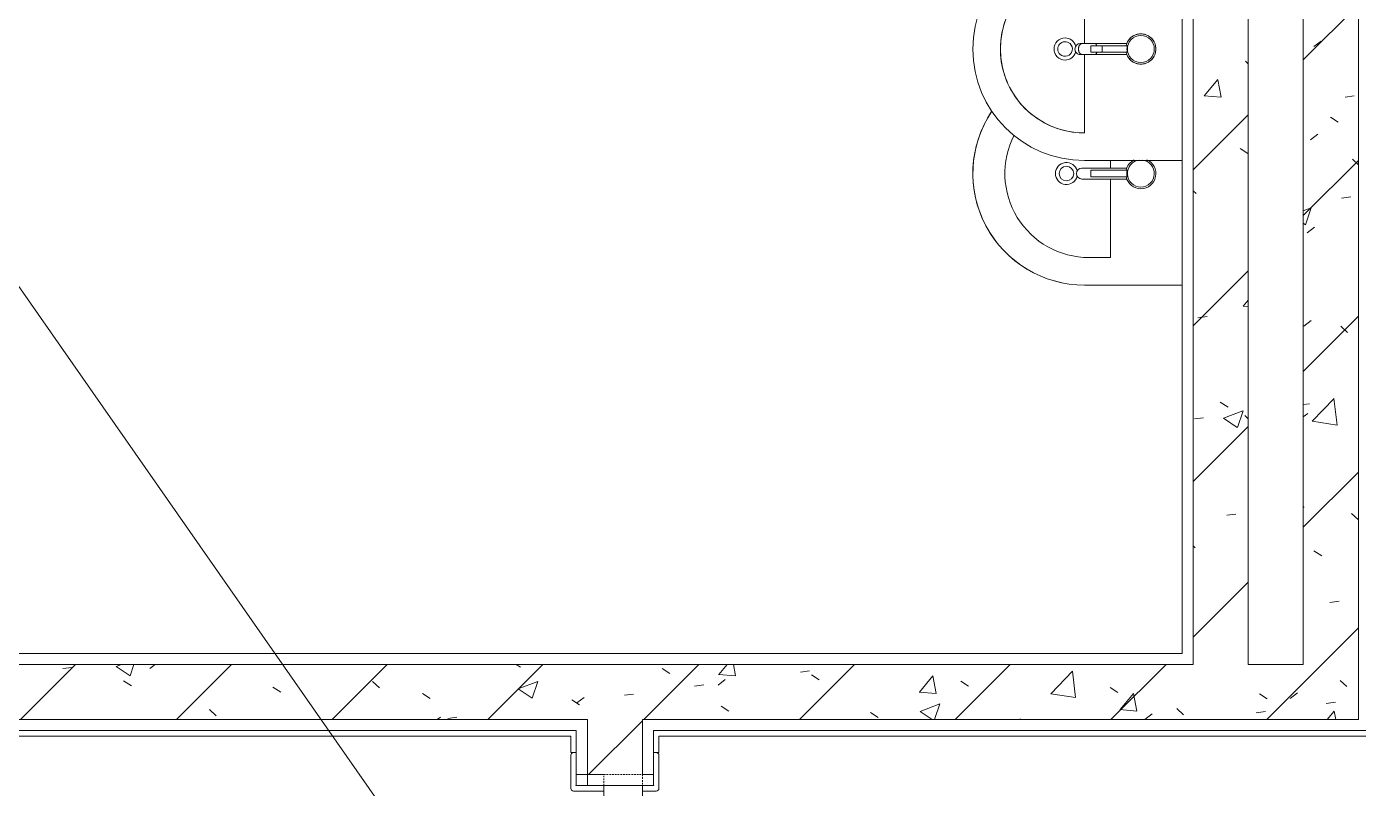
# Model space of a CAD drawing. Header units: millimetres. Extents: x -584918 to 2941280, y 3000189 to 4229862.
# Drawn here: x 187764 to 190182, y 3659806 to 3661189 of the extents above; entities that cross this region are included whole.
import ezdxf

# ---------------------------------------------------------------- set-up
doc = ezdxf.new("R2010")
doc.units = ezdxf.units.MM
doc.linetypes.add('ASVP_Невидимые', pattern=[5, 3, -2])
for name, color, linetype, lineweight in [('Двери', 7, 'Continuous', 0), ('Обобщенные модели', 7, 'Continuous', 0), ('Перекрытие', 7, 'Continuous', 0), ('Сантехника', 7, 'Continuous', 0), ('Стены внутренние', 7, 'Continuous', 0), ('Стены несущие', 7, 'Continuous', 0), ('Стены отделка', 7, 'Continuous', 0), ('экспертиза ДУ пояснения', 6, 'Continuous', 0)]:
    doc.layers.add(name, color=color, linetype=linetype, lineweight=lineweight)
pattern_1 = [(45, (192051.36, 3643581.32), (-141.4214, 141.4214), [])]
pattern_2 = [(50, (192051.36, 3643581.32), (364.368, -31.8783), [38.1, -419.1]), (355, (192051.36, 3643581.3), (-70.486, 382.113), [30.48, -335.28]), (100.451, (192081.73, 3643578.66), (293.885, 350.2334), [32.38, -356.18]), (46.184, (192051.36, 3643682.9), (542.1585, -84.086), [57.15, -628.65]), (96.636, (192096.54, 3643675.9), (474.805, 494.855), [48.57, -534.27]), (351.184, (192051.36, 3643682.9), (474.81, 494.85), [45.72, -502.92]), (21, (192102.16, 3643657.52), (303.2285, -204.5305), [38.1, -419.1]), (326, (192102.16, 3643657.5), (123.604, 368.376), [30.48, -335.28]), (71.451, (192127.43, 3643640.47), (426.834, 163.843), [32.38, -356.18]), (37.5, (192051.36, 3643581.32), (6.17665, 169.11015), [16.764, -314.452, 16.764, -323.596, -336.55]), (37.5, (192051.36, 3643581.32), (6.17665, 169.11015), [-671.576, 16.764, -319.786]), (7.5, (192051.36, 3643581.32), (133.6389, 200.3615), [16.764, -177.292, 16.764, -306.832, -128.27]), (7.5, (192051.36, 3643581.32), (133.6389, 200.3615), [-517.652, 16.764, -111.506]), (327.5, (191938.08, 3643581.32), (271.1818, -11.4584), [16.764, -110.236, 16.764, -379.476, -525.78]), (327.5, (191938.08, 3643581.32), (271.1818, -11.4584), [-523.24, 16.764, -509.016]), (317.5, (191887.28, 3643581.32), (296.2585, 50.8528), [16.764, -148.336, 16.764, -246.38, -373.38]), (317.5, (191887.28, 3643581.32), (296.2585, 50.8528), [-428.244, 16.764, -356.616])]

# ---------------------------------------------------------------- blocks, each defined once
blk = doc.blocks.new('ADSK_УмывальникДетский_Полукруглый_Керамический_ГОСТ30493-96 _ копия - 2-ой величины-V112-АР Этаж 01')
at = {"layer": 'Сантехника', "color": 9, "true_color": 0xe1b7aa}
for p, q in [((-2189.1, 17769.2), (-2366.6, 17769.2)), ((-2366.6, 17719.2), (-2366.6, 17576.6)), ((-2366.6, 17556.7), (-2366.6, 17414.2)), ((-2366.6, 17364.2), (-2189.1, 17364.2))]:
    blk.add_line(p, q, dxfattribs=at)
at = {"layer": 'Сантехника', "color": 9, "true_color": 0xe1b7aa, "flags": 128}
blk.add_lwpolyline([(-2366.6, 17719.2), (-2372.7, 17719), (-2378.8, 17718.7), (-2384.9, 17718.1), (-2390.9, 17717.2), (-2396.9, 17716.1), (-2402.9, 17714.8), (-2408.7, 17713.2), (-2414.6, 17711.4), (-2420.3, 17709.4), (-2426, 17707.1), (-2431.6, 17704.6), (-2437, 17701.9), (-2442.4, 17699), (-2447.6, 17695.9), (-2452.7, 17692.5), (-2457.7, 17689), (-2462.5, 17685.2), (-2467.2, 17681.3), (-2471.7, 17677.2), (-2476, 17672.9), (-2480.2, 17668.4), (-2484.1, 17663.8), (-2487.9, 17659), (-2491.5, 17654.1), (-2494.9, 17649.1), (-2498.1, 17643.9), (-2501.1, 17638.5), (-2503.9, 17633.1), (-2506.4, 17627.6), (-2508.7, 17621.9), (-2510.8, 17616.2), (-2512.7, 17610.4), (-2514.3, 17604.5), (-2515.7, 17598.6), (-2516.9, 17592.6), (-2517.8, 17586.5), (-2518.5, 17580.5), (-2518.9, 17574.4), (-2519.1, 17568.3), (-2519, 17562.2), (-2518.7, 17556.1), (-2518.2, 17550), (-2517.4, 17544), (-2516.4, 17538), (-2515.1, 17532), (-2513.6, 17526.1), (-2511.9, 17520.3), (-2509.9, 17514.5), (-2507.7, 17508.8), (-2505.3, 17503.2), (-2502.6, 17497.7), (-2499.8, 17492.3), (-2496.7, 17487.1), (-2493.4, 17481.9), (-2489.9, 17476.9), (-2486.2, 17472.1), (-2482.3, 17467.3), (-2478.3, 17462.8), (-2474, 17458.4), (-2469.6, 17454.2), (-2465, 17450.2), (-2460.3, 17446.3), (-2455.4, 17442.7), (-2450.4, 17439.2), (-2445.2, 17436), (-2439.9, 17432.9), (-2434.5, 17430.1), (-2429, 17427.5), (-2423.4, 17425.1), (-2417.7, 17423), (-2411.9, 17421), (-2406, 17419.3), (-2400.1, 17417.9), (-2394.1, 17416.7), (-2388.1, 17415.7), (-2382.1, 17414.9), (-2376, 17414.4), (-2369.9, 17414.2), (-2366.6, 17414.2)], dxfattribs=at)
at = {"layer": 'Сантехника', "color": 9, "true_color": 0xe1b7aa}
for centre, radius, start, end in [((-2366.6, 17566.7), 202.5, 90, 270), ((-2366.6, 17566.7), 152.5, 90, 270), ((-2401.6, 17566.7), 20, 90, 270), ((-2401.6, 17566.7), 20, 15, 90), ((-2401.6, 17566.7), 20, 270, 345)]:
    blk.add_arc(centre, radius, start, end, dxfattribs=at)
blk = doc.blocks.new('ADSK_Смеситель_ГОСТ25809-96 - Для умывальника_Однорукояточный-V113-АР Этаж 01')
at = {"layer": 'Сантехника', "color": 253, "true_color": 0xaaaaaa}
for p, q in [((-2370.2, 17576.7), (-2374.1, 17576.7)), ((-2374.1, 17556.7), (-2370.2, 17556.7)), ((-2347.5, 17576.7), (-2370.2, 17576.7)), ((-2370.2, 17556.7), (-2347.5, 17556.7)), ((-2334.4, 17572.7), (-2355.1, 17572.7)), ((-2355.1, 17571.7), (-2355.1, 17572.7)), ((-2355.1, 17572.7), (-2355.1, 17571.7)), ((-2355.1, 17561.7), (-2355.1, 17571.7)), ((-2355.1, 17561.7), (-2355.1, 17560.7)), ((-2355.1, 17560.7), (-2355.1, 17561.7)), ((-2355.1, 17560.7), (-2334.4, 17560.7)), ((-2289.3, 17576.7), (-2347.5, 17576.7)), ((-2347.5, 17556.7), (-2289.3, 17556.7)), ((-2288.7, 17572.7), (-2334.4, 17572.7)), ((-2334.4, 17560.7), (-2288.7, 17560.7)), ((-2334.3, 17571.7), (-2334.3, 17561.7))]:
    blk.add_line(p, q, dxfattribs=at)
for radius, start, end in [(27.5, 90, 168.9224), (27.5, 135, 168.0233), (24.5, 90, 270), (27.5, 115.6304, 126.6881), (27.5, 90, 108.0231), (27.5, 71.9769, 90), (27.5, 270, 90), (24.5, 270, 90), (27.5, 53.3119, 66.6878), (27.5, 11.9767, 45), (27.5, 191.0769, 270), (27.5, 191.9774, 225), (24.5, 165, 169.7702), (24.5, 165, 169.7702), (24.5, 190.2298, 195), (24.5, 190.2298, 195), (27.5, 315, 348.0226), (27.5, 353.3116, 6.6875), (27.5, 233.3128, 246.6887), (27.5, 251.9777, 270), (27.5, 270, 288.0223), (27.5, 293.3113, 306.6872)]:
    blk.add_arc((-2264.1, 17566.7), radius, start, end, dxfattribs=at)
for start_param, end_param in [(0, 1.570796), (1.570796, 3.141593)]:
    blk.add_ellipse((-2374.1, 17566.7), major_axis=(0, 10), ratio=0.965926, start_param=start_param, end_param=end_param, dxfattribs=at)
for points, knots in [([(-2377.3, 17566.7), (-2377.3, 17567.5), (-2377.2, 17568.8), (-2376.8, 17570.5), (-2376.4, 17571.7), (-2375.9, 17572.6), (-2375.5, 17573.3), (-2375.1, 17573.9), (-2374.5, 17574.6), (-2373.9, 17575.2), (-2373.3, 17575.6), (-2372.9, 17575.9), (-2372.5, 17576.1), (-2372.1, 17576.3), (-2371.6, 17576.5), (-2371.1, 17576.6), (-2370.7, 17576.6), (-2370.4, 17576.7), (-2370.2, 17576.7)], [0, 0, 0, 0, 0.0833333, 0.125, 0.1666667, 0.2083333, 0.2291667, 0.25, 0.2916667, 0.3333333, 0.3541667, 0.375, 0.3958333, 0.4166667, 0.4375, 0.4583333, 0.4791667, 0.5, 0.5, 0.5, 0.5]), ([(-2370.2, 17556.7), (-2370.4, 17556.7), (-2370.7, 17556.7), (-2371.1, 17556.7), (-2371.6, 17556.8), (-2372.1, 17557), (-2372.5, 17557.2), (-2372.9, 17557.4), (-2373.3, 17557.7), (-2373.8, 17558), (-2374.2, 17558.3), (-2374.7, 17558.8), (-2375.1, 17559.4), (-2375.5, 17560.1), (-2375.9, 17560.7), (-2376.4, 17561.6), (-2376.8, 17562.8), (-2377.2, 17564.5), (-2377.3, 17565.8), (-2377.3, 17566.7)], [0.5, 0.5, 0.5, 0.5, 0.5208333, 0.5416667, 0.5625, 0.5833333, 0.6041667, 0.625, 0.6458333, 0.6666667, 0.6875, 0.7083333, 0.75, 0.7708333, 0.7916667, 0.8333333, 0.875, 0.9166667, 1, 1, 1, 1]), ([(-2343.8, 17571.7), (-2344.2, 17573.2), (-2345, 17575.1), (-2346.4, 17576.4), (-2347.1, 17576.7), (-2347.5, 17576.7)], [0.1666667, 0.1666667, 0.1666667, 0.1666667, 0.3333333, 0.4166667, 0.5, 0.5, 0.5, 0.5]), ([(-2334.8, 17572.7), (-2334.8, 17572.7), (-2334.8, 17572.6), (-2334.8, 17572.5), (-2334.9, 17572.4), (-2334.9, 17572.1), (-2334.9, 17571.8), (-2334.9, 17571.7)], [0, 0, 0, 0, 0.166667, 0.333333, 0.5, 0.666667, 1, 1, 1, 1]), ([(-2334.4, 17560.7), (-2334.4, 17560.7), (-2334.3, 17560.7), (-2334.3, 17560.8), (-2334.3, 17560.9), (-2334.3, 17561.2), (-2334.3, 17561.5), (-2334.3, 17561.7)], [0, 0, 0, 0, 0.166667, 0.333333, 0.5, 0.666667, 1, 1, 1, 1]), ([(-2287.7, 17573.3), (-2287.7, 17573.3), (-2287.7, 17573.1), (-2287.8, 17572.7), (-2288, 17572.1), (-2288.1, 17571.5), (-2288.2, 17571.2)], [0.77430556, 0.77430556, 0.77430556, 0.77430556, 0.78298611, 0.79166667, 0.82638889, 0.86111111, 0.86111111, 0.86111111, 0.86111111]), ([(-2288.2, 17562.1), (-2288.1, 17561.9), (-2288, 17561.4), (-2287.9, 17560.8), (-2287.8, 17560.4), (-2287.7, 17560.2), (-2287.7, 17560.1)], [0.13888889, 0.13888889, 0.13888889, 0.13888889, 0.16666667, 0.19444444, 0.20833333, 0.22222222, 0.22222222, 0.22222222, 0.22222222])]:
    blk.add_open_spline(points, degree=3, knots=knots, dxfattribs=at)
for points in [[(-2347.5, 17556.7), (-2347.1, 17556.7), (-2346.4, 17556.9), (-2345.3, 17557.9), (-2344.4, 17559.5), (-2344, 17560.9), (-2343.8, 17561.7)], [(-2334.9, 17561.7), (-2334.9, 17561.5), (-2334.9, 17561.1), (-2334.8, 17560.8), (-2334.8, 17560.7), (-2334.8, 17560.7)], [(-2334.3, 17571.7), (-2334.3, 17571.8), (-2334.3, 17572.2), (-2334.3, 17572.6), (-2334.3, 17572.7), (-2334.4, 17572.7)], [(-2288.8, 17571.7), (-2289.1, 17570), (-2289.5, 17566.7), (-2289.1, 17563.3), (-2288.8, 17561.7)], [(-2289.2, 17572.5), (-2289.2, 17572.6), (-2289.1, 17572.6), (-2289.1, 17572.7), (-2289.1, 17572.7)], [(-2289.1, 17560.7), (-2289.1, 17560.7), (-2289.1, 17560.7), (-2289.1, 17560.7)], [(-2288.7, 17572.6), (-2288.7, 17572.6), (-2288.7, 17572.5), (-2288.7, 17572.4), (-2288.7, 17572.2), (-2288.8, 17571.9), (-2288.8, 17571.7), (-2288.8, 17571.7)], [(-2288.8, 17561.7), (-2288.8, 17561.6), (-2288.8, 17561.4), (-2288.7, 17561.2), (-2288.7, 17560.9), (-2288.7, 17560.8), (-2288.7, 17560.7), (-2288.7, 17560.7)]]:
    blk.add_open_spline(points, degree=3, dxfattribs=at)
blk = doc.blocks.new('ADSK_СифонБутылочный_ГОСТ23289-94 - Для умывальника_Вертикальный выпуск_DN40-V114-АР Этаж 01')
at = {"layer": 'Сантехника', "color": 253, "true_color": 0xaaaaaa}
for radius, start, end in [(20, 158.285, 163.4876), (20, 158.285, 163.4876), (13.3, 0, 180), (13.3, 180, 0), (20, 338.285, 343.4876), (20, 338.285, 343.4876)]:
    blk.add_arc((0, 0), radius, start, end, dxfattribs=at)
blk = doc.blocks.new('ВК_Домодедово_rvt-1-АР Этаж 01')
at = {"layer": 'Сантехника', "color": 253, "lineweight": 9, "true_color": 0xaaaaaa}
for name in ['ADSK_УмывальникДетский_Полукруглый_Керамический_ГОСТ30493-96 _ копия - 2-ой величины-V112-АР Этаж 01', 'ADSK_Смеситель_ГОСТ25809-96 - Для умывальника_Однорукояточный-V113-АР Этаж 01']:
    blk.add_blockref(name, (0, 0), dxfattribs=at)
at = {"layer": 'Сантехника', "color": 253, "lineweight": 9, "true_color": 0xaaaaaa, "rotation": 47.99999999995935}
blk.add_blockref('ADSK_СифонБутылочный_ГОСТ23289-94 - Для умывальника_Вертикальный выпуск_DN40-V114-АР Этаж 01', (-2401.6, 17566.7), dxfattribs=at)
blk = doc.blocks.new('ASVP_ДверьДеревянная_2 полотна - Межкомнатная 1300х2000h_полотна_ Г Пр _1220 в свету_-7523522-АР Этаж 01')
at = {"layer": 'Двери', "lineweight": 18}
for p, q in [((-650, 950), (-610, 950)), ((-650, 50), (-650, 950)), ((-610, 950), (-610, 50)), ((650, 450), (610, 450)), ((610, 450), (610, 50)), ((650, 50), (650, 450)), ((-680, 50), (-650, 50)), ((-680, -20), (-680, 50)), ((-610, 50), (-650, 50)), ((-650, 50), (-650, 10)), ((610, 50), (650, 50)), ((680, 50), (650, 50)), ((650, 50), (650, 10)), ((680, -20), (680, 50)), ((-650, 10), (-640, 10)), ((-640, 10), (-640, -20)), ((650, 10), (640, 10)), ((640, 10), (640, -20)), ((-640, -20), (-680, -20)), ((640, -20), (680, -20))]:
    blk.add_line(p, q, dxfattribs=at)
at = {"layer": 'Двери', "linetype": 'ASVP_Невидимые', "lineweight": 18}
for p, q in [((-700, 50), (-680, 50)), ((-700, -20), (-700, 50)), ((-680, 50), (-680, -20)), ((700, 50), (680, 50)), ((680, 50), (680, -20)), ((700, -20), (700, 50)), ((-680, -20), (-700, -20)), ((680, -20), (700, -20))]:
    blk.add_line(p, q, dxfattribs=at)
at = {"layer": 'Двери'}
for centre, radius, start, end in [((-650, 50), 900, 360, 90), ((650, 50), 400, 90, 180)]:
    blk.add_arc(centre, radius, start, end, dxfattribs=at)
blk = doc.blocks.new('ASVP_НАЛИЧНИК МДФ_Двери - Наличник дверной МДФ-7523534-АР Этаж 01')
at = {"layer": 'Обобщенные модели'}
for p, q in [((-680, 50), (-680, -1)), ((-670, -5), (-670, 50)), ((670, 50), (670, -5)), ((680, -1), (680, 50)), ((-681, 0), (-740, 0)), ((-740, 0), (-740, -5)), ((-681, -1), (-681, 0)), ((740, 0), (681, 0)), ((681, 0), (681, -1)), ((740, -5), (740, 0)), ((-735, -10), (-675, -10)), ((-680, -1), (-681, -1)), ((675, -10), (735, -10)), ((681, -1), (680, -1))]:
    blk.add_line(p, q, dxfattribs=at)
for centre, start, end in [((-735, -5), 180, 270), ((-675, -5), 270, 360), ((675, -5), 180, 270), ((735, -5), 270, 360)]:
    blk.add_arc(centre, 5, start, end, dxfattribs=at)
blk = doc.blocks.new('ASVP_НАЛИЧНИК МДФ_Двери - Наличник дверной МДФ-7488626-АР Этаж 01')
at = {"layer": 'Обобщенные модели'}
for p, q in [((-681, 0), (-740, 0)), ((-740, 0), (-740, -5)), ((-681, -1), (-681, 0)), ((-680, 20), (-680, -1)), ((-670, -5), (-670, 20)), ((670, 20), (670, -5)), ((680, -1), (680, 20)), ((740, 0), (681, 0)), ((681, 0), (681, -1)), ((740, -5), (740, 0)), ((-735, -10), (-675, -10)), ((-680, -1), (-681, -1)), ((675, -10), (735, -10)), ((681, -1), (680, -1))]:
    blk.add_line(p, q, dxfattribs=at)
for centre, start, end in [((-735, -5), 180, 270), ((-675, -5), 270, 360), ((675, -5), 180, 270), ((735, -5), 270, 360)]:
    blk.add_arc(centre, 5, start, end, dxfattribs=at)
blk = doc.blocks.new('ASVP_2D_Раковина - Раковина 405х380 _детская_-V207-АР Этаж 01')
at = {"layer": 'Сантехника'}
for p, q in [((93.4, -10), (93.4, -187.5)), ((93.4, -187.5), (93.4, -10)), ((-119.1, -110.6), (-119.1, -191.9)), ((-115.1, -176), (-115.1, -109.6)), ((-103.1, -109.6), (-103.1, -176)), ((-99.1, -191.9), (-99.1, -110.6)), ((-132.6, -140), (-119.1, -140)), ((43.4, -140), (-99.1, -140)), ((43.4, -179.3), (43.4, -140)), ((-103.1, -176), (-115.1, -176))]:
    blk.add_line(p, q, dxfattribs=at)
blk.add_circle((-109.1, -220), 13.3, dxfattribs=at)
for centre, radius, start, end in [((-109.1, -85), 27.5, 282.6023, 156.1497), ((-109.1, -85), 24.5, 185.8603, 174.1397), ((-109.1, -85), 27.5, 205.5007, 257.3957), ((-109.1, -85), 25.3, 256.2911, 283.7067), ((-109.1, -187.5), 202.5, 236.0254, 0), ((-109.1, -187.5), 202.5, 236.2999, 0), ((-109.1, -179.3), 152.5, 242.8787, 360), ((-109.1, -191.9), 10, 180, 360), ((-109.1, -220), 20, 104.1438, 75.8562)]:
    blk.add_arc(centre, radius, start, end, dxfattribs=at)

msp = doc.modelspace()

# ---------------------------------------------------------------- hatches: boundary and pattern name
at = {"layer": 'Стены внутренние'}
h = msp.add_hatch(dxfattribs=at)
h.set_pattern_fill('FP_1', color=256, style=0, pattern_type=2)
h.set_pattern_definition(pattern_1)
h.paths.add_polyline_path([(190182.26, 3660030.649), (190182.26, 3664602.013), (190082.26, 3664642.312), (190082.26, 3660030.649), (190129.135, 3660030.649)])
h = msp.add_hatch(dxfattribs=at)
h.set_pattern_fill('FP_2', color=256, style=0, pattern_type=2)
h.set_pattern_definition(pattern_2)
h.paths.add_polyline_path([(190182.26, 3660030.649), (190182.26, 3664602.013), (190082.26, 3664642.312), (190082.26, 3660030.649), (190129.135, 3660030.649)])
h = msp.add_hatch(dxfattribs=at)
h.set_pattern_fill('FP_1', color=256, style=0, pattern_type=2)
h.set_pattern_definition(pattern_1)
h.paths.add_polyline_path([(189882.26, 3660030.649), (189982.26, 3660030.649), (189982.26, 3664330.649), (189882.26, 3664330.649), (189882.26, 3660240.327)])
h = msp.add_hatch(dxfattribs=at)
h.set_pattern_fill('FP_2', color=256, style=0, pattern_type=2)
h.set_pattern_definition(pattern_2)
h.paths.add_polyline_path([(189882.26, 3660030.649), (189982.26, 3660030.649), (189982.26, 3664330.649), (189882.26, 3664330.649), (189882.26, 3660240.327)])
h = msp.add_hatch(dxfattribs=at)
h.set_pattern_fill('FP_1', color=256, style=0, pattern_type=2)
h.set_pattern_definition(pattern_1)
h.paths.add_polyline_path([(190182.26, 3659930.649), (190182.26, 3660030.649), (187032.26, 3660030.649), (187032.26, 3659930.649), (190082.26, 3659930.649)])
h.paths.add_polyline_path([(185932.26, 3659930.649), (185932.26, 3660030.649), (184382.26, 3660030.649), (184382.26, 3659930.649), (185517.788, 3659930.649)])
h = msp.add_hatch(dxfattribs=at)
h.set_pattern_fill('FP_2', color=256, style=0, pattern_type=2)
h.set_pattern_definition(pattern_2)
h.paths.add_polyline_path([(190182.26, 3659930.649), (190182.26, 3660030.649), (187032.26, 3660030.649), (187032.26, 3659930.649), (190082.26, 3659930.649)])
h.paths.add_polyline_path([(185932.26, 3659930.649), (185932.26, 3660030.649), (184382.26, 3660030.649), (184382.26, 3659930.649), (185517.788, 3659930.649)])
h = msp.add_hatch(dxfattribs=at)
h.set_pattern_fill('FP_1', color=256, style=0, pattern_type=2)
h.set_pattern_definition(pattern_1)
h.paths.add_polyline_path([(188882.26, 3658330.649), (188882.26, 3658430.649), (188782.26, 3658430.649), (188782.26, 3658330.649)])
h.paths.add_polyline_path([(188812.26, 3659830.649), (188882.26, 3659830.649), (188882.26, 3659930.649), (188782.26, 3659930.649), (188782.26, 3659830.649), (188783.934, 3659830.649)])
h = msp.add_hatch(dxfattribs=at)
h.set_pattern_fill('FP_2', color=256, style=0, pattern_type=2)
h.set_pattern_definition(pattern_2)
h.paths.add_polyline_path([(188882.26, 3658330.649), (188882.26, 3658430.649), (188782.26, 3658430.649), (188782.26, 3658330.649)])
h.paths.add_polyline_path([(188812.26, 3659830.649), (188882.26, 3659830.649), (188882.26, 3659930.649), (188782.26, 3659930.649), (188782.26, 3659830.649), (188783.934, 3659830.649)])

# ---------------------------------------------------------------- linework, layer by layer
at = {"layer": 'Перекрытие'}
msp.add_line((188782.26, 3659810.649), (188782.26, 3659830.649), dxfattribs=at)
at = {"layer": 'Стены внутренние'}
for p, q in [((188752.26, 3659900.649), (187072.26, 3659900.649)), ((188752.26, 3659870.649), (188752.26, 3659900.649)), ((190212.26, 3659900.649), (188912.26, 3659900.649)), ((188912.26, 3659900.649), (188912.26, 3659870.649)), ((188752.26, 3659870.649), (188757.26, 3659870.649)), ((188912.26, 3659870.649), (188907.26, 3659870.649))]:
    msp.add_line(p, q, dxfattribs=at)
at = {"layer": 'Стены несущие'}
for p, q in [((189982.26, 3660030.649), (189982.26, 3664330.649)), ((190082.26, 3664330.649), (190082.26, 3660030.649)), ((189882.26, 3663930.649), (189882.26, 3660030.649)), ((190182.26, 3659930.649), (190182.26, 3662830.649)), ((187032.26, 3660030.649), (189882.26, 3660030.649)), ((190082.26, 3660030.649), (189982.26, 3660030.649)), ((188782.26, 3659930.649), (187032.26, 3659930.649)), ((188782.26, 3659930.649), (188782.26, 3659830.649)), ((188882.26, 3659930.649), (190182.26, 3659930.649)), ((188882.26, 3659930.649), (188882.26, 3659830.649)), ((188782.26, 3659830.649), (188812.26, 3659830.649))]:
    msp.add_line(p, q, dxfattribs=at)
at = {"layer": 'Стены отделка'}
for p, q in [((189862.26, 3663466.261), (189862.26, 3660050.649)), ((190182.26, 3662830.649), (190182.26, 3659930.649)), ((189862.26, 3660050.649), (187032.26, 3660050.649)), ((187032.26, 3659910.649), (188762.26, 3659910.649)), ((188762.26, 3659910.649), (188762.26, 3659830.649)), ((188902.26, 3659910.649), (190202.26, 3659910.649)), ((188902.26, 3659830.649), (188902.26, 3659910.649)), ((188762.26, 3659830.649), (188782.26, 3659830.649)), ((188882.26, 3659830.649), (188902.26, 3659830.649))]:
    msp.add_line(p, q, dxfattribs=at)
at = {"layer": 'экспертиза ДУ пояснения'}
msp.add_lwpolyline([(190835.323, 3656300.188), (152813.643, 3710722.104)], dxfattribs=at)

# ---------------------------------------------------------------- block references
msp.add_blockref('ВК_Домодедово_rvt-1-АР Этаж 01', (192051.361, 3643581.316))
at = {"layer": 'Двери', "rotation": 269.9999999999587}
msp.add_blockref('ASVP_ДверьДеревянная_2 полотна - Межкомнатная 1300х2000h_полотна_ Г Пр _1220 в свету_-7523522-АР Этаж 01', (188832.26, 3659130.649), dxfattribs=at)
at = {"layer": 'Обобщенные модели'}
for name, p, rotation in [('ASVP_НАЛИЧНИК МДФ_Двери - Наличник дверной МДФ-7523534-АР Этаж 01', (188762.26, 3659130.649), 269.9999999999587), ('ASVP_НАЛИЧНИК МДФ_Двери - Наличник дверной МДФ-7488626-АР Этаж 01', (188902.26, 3659130.649), 89.99999999995853)]:
    msp.add_blockref(name, p, dxfattribs=dict(at, rotation=rotation))
at = {"layer": 'Сантехника', "rotation": 269.9999999999999}
msp.add_blockref('ASVP_2D_Раковина - Раковина 405х380 _детская_-V207-АР Этаж 01', (189872.26, 3660812.835), dxfattribs=at)

doc.saveas('drawing.dxf')
